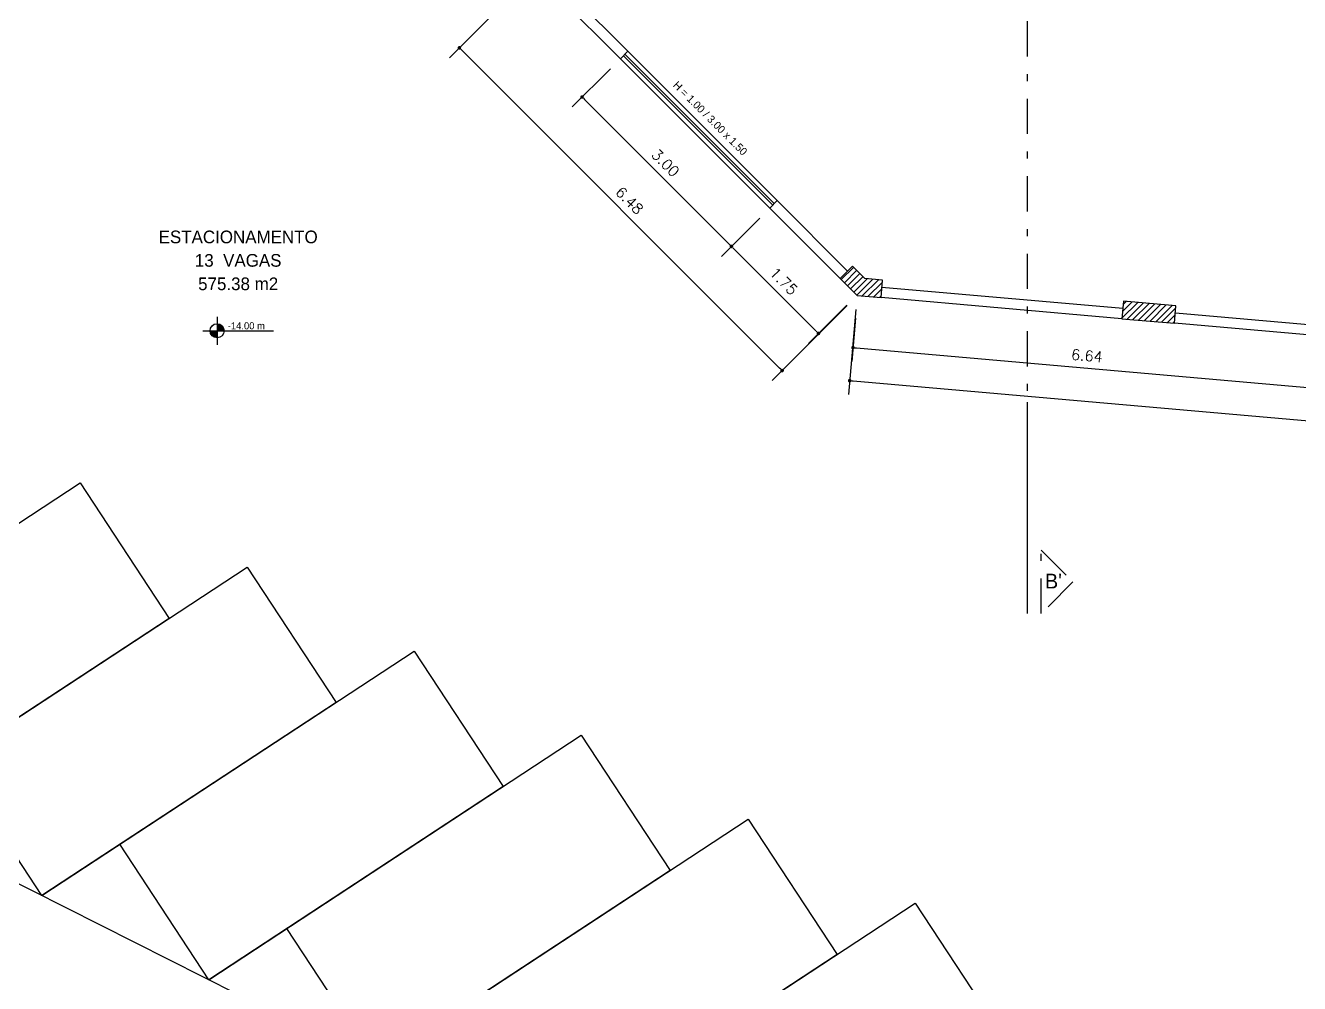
# Model space of a CAD drawing. Header units: millimetres. Extents: x 387 to 811, y 539 to 827.
# Drawn here: x 628.08 to 646.18, y 723.81 to 737.41 of the extents above; entities that cross this region are included whole.
import ezdxf
from ezdxf.enums import TextEntityAlignment as Align

# ---------------------------------------------------------------- set-up
doc = ezdxf.new("R2010")
doc.units = ezdxf.units.MM
doc.linetypes.add('DASHDOT', pattern=[1, 0.5, -0.25, 0, -0.25])
for name, color, linetype in [('ESQUADRIAS', 6, 'Continuous'), ('LINHA DE CORTE', 1, 'DASHDOT'), ('LINHA FINA', 8, 'Continuous'), ('parede vista', 2, 'Continuous'), ('PAREDES EM CORTE', 5, 'Continuous'), ('pilar', 4, 'Continuous'), ('SIMBOLOS', 4, 'Continuous'), ('TEXTO', 4, 'Continuous')]:
    doc.layers.add(name, color=color, linetype=linetype)
doc.styles.add('ROMANS', font='romans')
doc.dimstyles.new('Cotas_trabalho', dxfattribs={"dimtxt": 0.15, "dimasz": 0.05, "dimexe": 0.2, "dimexo": 0.2, "dimgap": 0.1, "dimtad": 1, "dimzin": 4, "dimdsep": 46, "dimtxsty": 'ROMANS', "dimblk": 'DOT', "dimcen": 0.5, "dimclrd": 256, "dimclre": 256, "dimclrt": 256, "dimadec": 0, "dimazin": 0, "dimtfac": 0.666667, "dimtmove": 2, "dimatfit": 0, "dimldrblk": 'DOT', "dimfxl": 1, "dimtolj": 1, "dimtzin": 4, "dimarcsym": 0})

# ---------------------------------------------------------------- blocks, each defined once
blk = doc.blocks.new('_DOT')
at = {"color": 0, "linetype": 'ByBlock'}
blk.add_line((-0.5, 0), (-1, 0), dxfattribs=at)
at = {"color": 0, "linetype": 'ByBlock', "const_width": 0.5}
blk.add_lwpolyline([(-0.25, 0, 1), (0.25, 0, 1)], format="xyb", close=True, dxfattribs=at)
blk = doc.blocks.new('*D259')
at = {"lineweight": -2}
for p, q in [((635.173, 738.019), (634.108, 736.953)), ((634.284, 737.059), (638.797, 732.547)), ((639.756, 733.435), (638.691, 732.37))]:
    blk.add_line(p, q, dxfattribs=at)
at = {"layer": 'Defpoints', "color": 0}
for p in [(635.314, 738.16, 54), (639.898, 733.577, 54), (638.833, 732.511)]:
    blk.add_point(p, dxfattribs=at)
at = {"lineweight": -2, "xscale": 0.05, "yscale": 0.05, "zscale": 0.05}
for p, rotation in [((634.249, 737.095), 134.9999999999979), ((638.833, 732.511), 314.9999999999979)]:
    blk.add_blockref('_DOT', p, dxfattribs=dict(at, rotation=rotation))
at = {"insert": (636.665, 734.927), "char_height": 0.15, "attachment_point": 5, "rotation": 315, "style": 'ROMANS'}
blk.add_mtext('\\A1;6.48', dxfattribs=at)
blk = doc.blocks.new('*D261')
at = {"lineweight": -2}
for p, q in [((636.394, 736.798), (635.851, 736.255)), ((636.027, 736.361), (638.078, 734.31)), ((638.515, 734.677), (637.972, 734.133))]:
    blk.add_line(p, q, dxfattribs=at)
at = {"layer": 'Defpoints', "color": 0}
for p in [(636.535, 736.939, 54), (638.657, 734.818, 54), (638.113, 734.274)]:
    blk.add_point(p, dxfattribs=at)
at = {"lineweight": -2, "xscale": 0.05, "yscale": 0.05, "zscale": 0.05}
for p, rotation in [((635.992, 736.396), 134.9879492236946), ((638.113, 734.274), 314.9879492236946)]:
    blk.add_blockref('_DOT', p, dxfattribs=dict(at, rotation=rotation))
at = {"insert": (637.176, 735.459), "char_height": 0.15, "attachment_point": 5, "rotation": 314.9879, "style": 'ROMANS'}
blk.add_mtext('\\A1;3.00', dxfattribs=at)
blk = doc.blocks.new('*D262')
at = {"lineweight": -2}
for p, q in [((638.515, 734.677), (637.972, 734.133)), ((638.148, 734.239), (639.314, 733.073)), ((639.752, 733.44), (639.208, 732.896))]:
    blk.add_line(p, q, dxfattribs=at)
at = {"layer": 'Defpoints', "color": 0}
for p in [(638.657, 734.818, 54), (639.894, 733.581), (639.35, 733.037)]:
    blk.add_point(p, dxfattribs=at)
at = {"lineweight": -2, "xscale": 0.05, "yscale": 0.05, "zscale": 0.05}
for p, rotation in [((638.113, 734.274), 134.9879492236946), ((639.35, 733.037), 314.9879492236946)]:
    blk.add_blockref('_DOT', p, dxfattribs=dict(at, rotation=rotation))
at = {"insert": (638.855, 733.78), "char_height": 0.15, "attachment_point": 5, "rotation": 314.9879, "style": 'ROMANS'}
blk.add_mtext('\\A1;1.75', dxfattribs=at)
blk = doc.blocks.new('*D263')
at = {"lineweight": -2}
for p, q in [((639.876, 733.253), (639.822, 732.638)), ((639.889, 732.833), (646.407, 732.263)), ((646.493, 732.674), (646.439, 732.059))]:
    blk.add_line(p, q, dxfattribs=at)
at = {"layer": 'Defpoints', "color": 0}
for p in [(639.893, 733.452, 54), (646.51, 732.873, 54.001), (646.456, 732.258)]:
    blk.add_point(p, dxfattribs=at)
at = {"lineweight": -2, "xscale": 0.05, "yscale": 0.05, "zscale": 0.05}
for p, rotation in [((639.839, 732.837), 174.9999808156797), ((646.456, 732.258), 354.9999808156797)]:
    blk.add_blockref('_DOT', p, dxfattribs=dict(at, rotation=rotation))
at = {"insert": (643.163, 732.722), "char_height": 0.15, "attachment_point": 5, "rotation": 355, "style": 'ROMANS'}
blk.add_mtext('\\A1;6.64', dxfattribs=at)
blk = doc.blocks.new('*D268')
at = {"lineweight": -2}
for p, q in [((639.88, 733.377), (639.775, 732.169)), ((639.842, 732.363), (663.775, 730.27)), ((663.914, 731.275), (663.808, 730.066))]:
    blk.add_line(p, q, dxfattribs=at)
at = {"layer": 'Defpoints', "color": 0}
for p in [(639.898, 733.577, 54), (663.931, 731.474, 54), (663.825, 730.265)]:
    blk.add_point(p, dxfattribs=at)
at = {"lineweight": -2, "xscale": 0.05, "yscale": 0.05, "zscale": 0.05}
for p, rotation in [((639.792, 732.368), 175.0000000000004), ((663.825, 730.265), 355.0000000000004)]:
    blk.add_blockref('_DOT', p, dxfattribs=dict(at, rotation=rotation))
at = {"insert": (651.824, 731.491), "char_height": 0.15, "attachment_point": 5, "rotation": 355, "style": 'ROMANS'}
blk.add_mtext('\\A1;24.12', dxfattribs=at)

msp = doc.modelspace()

# ---------------------------------------------------------------- hatches: boundary and pattern name
at = {"layer": 'pilar'}
h = msp.add_hatch(dxfattribs=at)
h.set_pattern_fill('ANSI31', color=8, scale=0.5, style=0)
h.set_pattern_definition([(45, (144.11892, 853.51961), (-0.044194174, 0.044194174), [])])
h.paths.add_polyline_path([(640.01, 733.818), (639.834, 733.995), (639.657, 733.818), (639.898, 733.577), (640.238, 733.547), (640.259, 733.796)])
h = msp.add_hatch(dxfattribs=at)
h.set_pattern_fill('ANSI31', color=8, scale=0.5, style=0)
h.set_pattern_definition([(45, (-463.4314, 838.76292), (-0.0441941738, 0.0441941738), [])])
h.paths.add_polyline_path([(643.68, 733.497), (643.658, 733.248), (644.406, 733.182), (644.427, 733.431)])
at = {"layer": 'SIMBOLOS'}
h = msp.add_hatch(color=256, dxfattribs=at)
h.dxf.hatch_style = 1
h.paths.add_polyline_path([(630.806, 733.076), (630.706, 733.076, 0.414214), (630.806, 732.976)])
h.paths.add_polyline_path([(630.806, 733.176), (630.806, 733.076), (630.906, 733.076, 0.414214)])

# ---------------------------------------------------------------- linework, layer by layer
at = {"layer": 'ESQUADRIAS'}
for p, q in [((636.578, 736.982, 54), (638.699, 734.86, 54)), ((636.599, 737.003, 54), (638.72, 734.882, 54))]:
    msp.add_line(p, q, dxfattribs=at)
at = {"layer": 'LINHA DE CORTE'}
msp.add_line((642.314, 802.371, 54), (642.314, 731.963, 54), dxfattribs=at)
at = {"layer": 'LINHA DE CORTE', "color": 0, "linetype": 'Continuous'}
msp.add_line((642.314, 732.06, 54), (642.314, 729.06, 54), dxfattribs=at)
at = {"layer": 'LINHA DE CORTE', "color": 4, "elevation": 54}
msp.add_lwpolyline([(642.964, 729.51), (642.514, 729.06), (642.514, 729.96)], close=True, dxfattribs=at)
at = {"layer": 'LINHA FINA'}
msp.add_line((645.403, 716.455, 100.556), (609.213, 734.668, 100.556), dxfattribs=at)
at = {"layer": 'LINHA FINA', "elevation": 76.961}
for points in [[(623.572, 727.442), (628.862, 730.915), (630.124, 728.992), (625.944, 726.248), (624.682, 728.171)], [(625.944, 726.248), (631.234, 729.721), (632.496, 727.798), (628.317, 725.054), (627.054, 726.977)], [(628.317, 725.054), (633.606, 728.527), (634.869, 726.604), (630.689, 723.86), (629.427, 725.783)], [(630.689, 723.86), (635.979, 727.333), (637.241, 725.411), (633.061, 722.666), (631.799, 724.589)], [(633.061, 722.666), (638.351, 726.139), (639.613, 724.217), (635.434, 721.473), (634.171, 723.395)], [(635.434, 721.473), (640.723, 724.945), (641.986, 723.023), (637.806, 720.279), (636.544, 722.201)]]:
    msp.add_lwpolyline(points, dxfattribs=at)
at = {"layer": 'parede vista'}
for p, q in [((636.641, 737.045, 54), (638.763, 734.924, 54)), ((636.535, 736.939, 54), (638.657, 734.818, 54))]:
    msp.add_line(p, q, dxfattribs=at)
at = {"layer": 'PAREDES EM CORTE'}
for p, q in [((635.641, 738.045, 54), (636.641, 737.045, 54)), ((635.535, 737.939, 54), (636.535, 736.939, 54)), ((636.641, 737.045, 54), (636.535, 736.939, 54)), ((638.763, 734.924, 54), (638.657, 734.818, 54)), ((638.657, 734.818, 54), (639.657, 733.818, 54)), ((638.763, 734.924, 54), (639.763, 733.924, 54)), ((640.251, 733.696, 54), (643.672, 733.397, 54)), ((643.658, 733.248, 54), (640.238, 733.547, 54)), ((644.419, 733.332, 54), (646.523, 733.148, 54)), ((646.51, 732.998, 54), (644.406, 733.182, 54))]:
    msp.add_line(p, q, dxfattribs=at)
at = {"layer": 'pilar', "elevation": 54}
for points in [[(640.259, 733.796), (640.01, 733.818), (639.834, 733.995), (639.657, 733.818), (639.898, 733.577), (640.238, 733.547)], [(644.406, 733.182), (644.427, 733.431), (643.68, 733.497), (643.658, 733.248)]]:
    msp.add_lwpolyline(points, close=True, dxfattribs=at)
at = {"layer": 'SIMBOLOS'}
for p, q in [((630.806, 733.276, 31.966), (630.806, 732.876, 31.966)), ((630.606, 733.076, 31.966), (631.606, 733.076, 31.966))]:
    msp.add_line(p, q, dxfattribs=at)
msp.add_circle((630.806, 733.076, 31.966), 0.1, dxfattribs=at)

# ---------------------------------------------------------------- texts
at = {"layer": 'LINHA DE CORTE'}
msp.add_text("B'", height=0.21, dxfattribs=at).set_placement((642.687, 729.353, 54), align=Align.BOTTOM_CENTER)
at = {"layer": 'SIMBOLOS'}
msp.add_text('-14.00 m', height=0.1, dxfattribs=at).set_placement((631.222, 733.097, 31.966), align=Align.CENTER)
at = {"layer": 'TEXTO'}
msp.add_text('H = 1.00 / 3.00 x 1.50', height=0.11, rotation=315, dxfattribs=at).set_placement((637.812, 736.094, 54), align=Align.MIDDLE_CENTER)
for s, p in [('ESTACIONAMENTO', (631.106, 734.409, 31.966)), ('13  VAGAS', (631.106, 734.076, 31.966)), ('575.38 m2', (631.106, 733.743, 31.966))]:
    msp.add_text(s, height=0.18, dxfattribs=at).set_placement(p, align=Align.MIDDLE_CENTER)

# ---------------------------------------------------------------- dimensions: what is measured, and where the dimension line sits
for p1, p2, distance, picture, middle in [((635.314, 738.16, 54), (639.898, 733.577, 54), -1.507, '*D259', (636.665, 734.927)), ((639.898, 733.577, 54), (663.931, 731.474, 54), -1.213, '*D268', (651.824, 731.491)), ((639.893, 733.452, 54), (646.51, 732.873, 54.001), -0.617, '*D263', (643.163, 732.722))]:
    dim = msp.add_aligned_dim(p1=p1, p2=p2, distance=distance, dimstyle='Cotas_trabalho')
    dim.commit()
    dim.dimension.update_dxf_attribs({"geometry": picture, "text_midpoint": middle})
for base, p1, p2, picture, middle in [((638.113, 734.274), (636.535, 736.939, 54), (638.657, 734.818, 54), '*D261', (637.176, 735.459)), ((639.35, 733.037), (638.657, 734.818, 54), (639.894, 733.581), '*D262', (638.855, 733.78))]:
    dim = msp.add_linear_dim(base=base, p1=p1, p2=p2, angle=134.9879, dimstyle='Cotas_trabalho')
    dim.commit()
    dim.dimension.update_dxf_attribs({"geometry": picture, "text_midpoint": middle})

doc.saveas('drawing.dxf')
